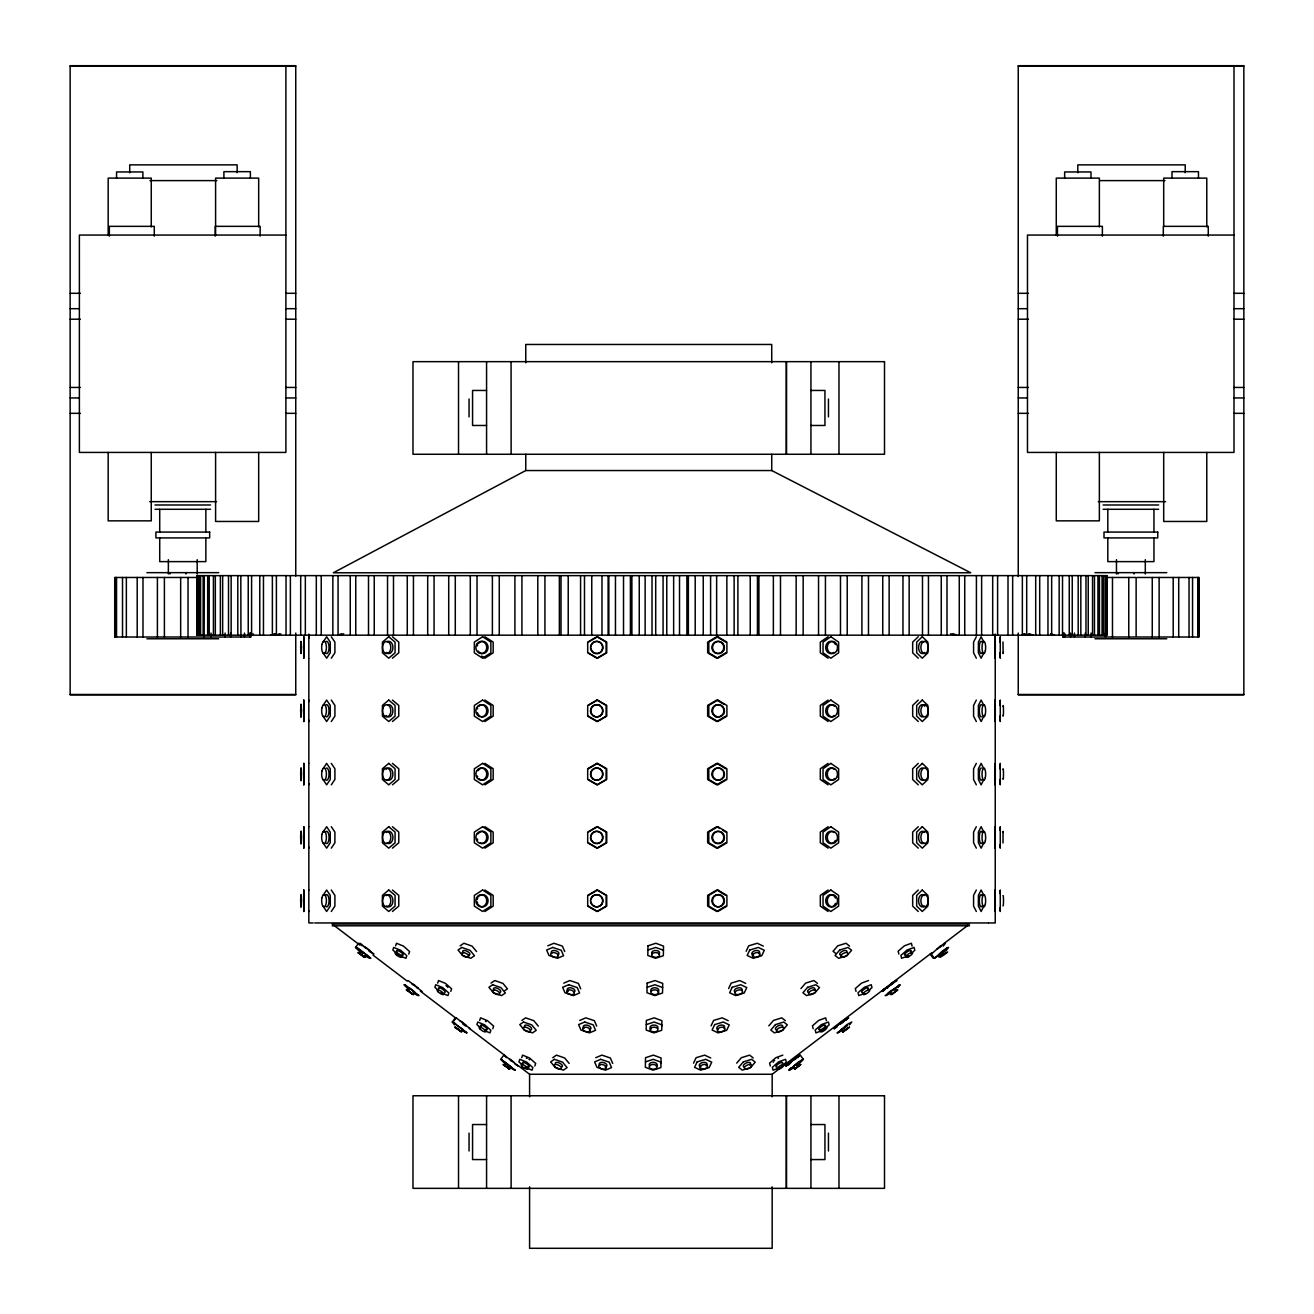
<?xml version="1.0" encoding="UTF-8"?>
<svg xmlns="http://www.w3.org/2000/svg" width="1314" height="1314" viewBox="0 0 1314 1314"><rect width="100%" height="100%" fill="white"/><g stroke="black" fill="none" stroke-linecap="round" stroke-linejoin="round"><path stroke-width="1.5" d="M660.958 1063.42L661.073 1057.984L653.37 1055.126L645.535 1057.704L645.355 1067.329L653.058 1070.171L660.893 1067.592L661.008 1062.155L653.304 1059.314L645.47 1061.893M661.78 1026.119L661.895 1020.682L654.175 1017.841L646.357 1020.42L646.176 1030.028L653.879 1032.886L661.714 1030.307L661.829 1024.871L654.126 1022.013L646.291 1024.608M1002.911 706.324C1003.633 701.38 1003.682 719.661 1002.911 715.506M1002.911 769.38C1003.682 765.356 1003.65 783.292 1002.911 778.578M1002.927 832.468L1003.091 831.319L1002.976 842.98M1002.943 895.573C1003.666 893.898 1003.682 907.465 1002.943 905.921M308.823 658.199L308.823 636.748M308.823 721.517L308.823 700.066M308.823 784.836L308.823 763.385M308.823 848.154L308.823 826.703M308.823 911.473L308.823 890.021M999.806 642.103L1000.266 636.748L1000.266 658.199L999.806 652.828M999.806 705.421L1000.266 700.066L1000.266 721.517L999.806 716.146M999.806 768.739L1000.266 763.385L1000.266 784.836L999.806 779.481M999.954 830.284L1000.266 826.703L1000.266 848.154L999.954 844.574M999.954 893.602L1000.266 890.021L1000.266 911.473L999.954 907.908M1002.976 641.922L1003.173 653.485L1002.927 652.434M793.64 1059.659L796.284 1058.427M800.637 1064.521L794.707 1069.153L800.752 1064.488L798.354 1065.753M995.289 653.551L995.306 641.446M995.224 768L995.224 780.22M504.625 1062.533L505.217 1063.24M995.224 641.347L995.224 653.584M995.306 780.138L995.289 768.033M995.224 831.319L995.224 843.555M995.306 906.775L995.256 894.637M995.224 704.665L995.224 716.902M995.289 716.869L995.289 704.715M395.629 945.834L396.483 943.255L403.464 946.113L409.574 951.55L408.736 954.128M437.661 983.135L438.515 980.54L445.479 983.398L451.605 988.834L450.768 991.413M479.692 1020.42L480.546 1017.841L487.51 1020.682L493.637 1026.119L492.783 1028.714M521.724 1057.704L522.561 1055.126L529.542 1057.984L535.669 1063.42L534.814 1065.999M693.546 1063.141L696.108 1057.704L704.682 1055.126L710.693 1057.984M711.071 1025.856L713.633 1020.42L722.207 1017.841L728.219 1020.682M728.613 988.571L731.159 983.135L739.733 980.54L745.744 983.398M746.138 951.27L748.684 945.834L757.258 943.255L763.27 946.113M976.318 636.748L973.575 642.103L973.575 652.828L976.318 658.199M983.858 652.828L981.131 658.199L978.388 652.828L978.388 642.103L981.131 636.748L983.858 642.103M976.318 700.066L973.575 705.421L973.575 716.146L976.318 721.517M983.858 716.146L981.131 721.517L978.388 716.146L978.388 705.421L981.131 700.066L983.858 705.421M976.318 763.385L973.575 768.739L973.575 779.481L976.318 784.836M983.858 779.481L981.131 784.836L978.388 779.481L978.388 768.739L981.131 763.385L983.858 768.739M976.318 826.703L973.575 832.074L973.575 842.8L976.318 848.154M983.858 842.8L981.131 848.154L978.388 842.8L978.388 832.074L981.131 826.703L983.858 832.074M976.318 890.021L973.575 895.392L973.575 906.118L976.318 911.473M983.858 906.118L981.131 911.473L978.388 906.118L978.388 895.392L981.131 890.021L983.858 895.392M995.256 843.555L995.306 831.401M995.224 894.637L995.224 906.874M800.505 1064.455L794.412 1069.218L795.956 1067.576M323.03 642.103L326.644 636.748L330.257 642.103L330.257 652.828L326.644 658.199L323.03 652.828M331.292 658.199L334.906 652.828L334.906 642.103L331.292 636.748M323.03 705.421L326.644 700.066L330.257 705.421L330.257 716.146L326.644 721.517L323.03 716.146M331.292 721.517L334.906 716.146L334.906 705.421L331.292 700.066M323.03 768.739L326.644 763.385L330.257 768.739L330.257 779.481L326.644 784.836L323.03 779.481M331.292 784.836L334.906 779.481L334.906 768.739L331.292 763.385M323.03 832.074L326.644 826.703L330.257 832.074L330.257 842.8L326.644 848.154L323.03 842.8M331.292 848.154L334.906 842.8L334.906 832.074L331.292 826.703M323.03 895.392L326.644 890.021L330.257 895.392L330.257 906.118L326.644 911.473L323.03 906.118M331.292 911.473L334.906 906.118L334.906 895.392L331.292 890.021M841.666 1029.519L847.596 1025.577M360.529 952.469L355.503 947.443L358.623 943.255M454.513 1024.871L452.295 1022.013L455.416 1017.841M503.82 1055.126L500.7 1059.314L505.726 1064.34M455.153 1024.608L453.018 1022.013L456.172 1017.841L470.198 1028.714M789.369 1064.274L786.133 1065.999L788.334 1063.141L800.242 1055.126L803.363 1059.314L796.925 1065.424M834.538 1028.714L836.739 1025.856L848.647 1017.841M849.567 1024.871L851.768 1022.013L846.922 1024.608L837.659 1032.886L842.504 1030.307M882.942 991.413L885.143 988.571L897.035 980.54M897.955 987.586L900.172 984.728L888.264 992.743L886.063 995.601L890.908 993.006M943.238 946.113L945.439 943.255L940.594 945.834L931.33 954.128L934.451 958.3L946.359 950.285L948.56 947.443L943.715 950.022L934.451 958.3M797.647 1057.704L799.783 1055.126L785.756 1065.999L790.634 1063.141M791.028 1067.592L788.909 1070.171L793.787 1067.329M800.801 1061.893L802.92 1059.314M845.773 1020.42L847.891 1017.841L844.639 1019.746M884.125 988.834L881.99 991.413L885.242 989.508M897.035 987.307L899.154 984.728M945.144 950.022L947.279 947.443M841.059 1029.503L844.261 1028.353M896.756 990.132L891.582 994.632L897.84 989.902L894.193 992.349M938.869 957.003C960.32 943.6 934.812 961.848 941.185 955.886M736.678 1063.141L741.359 1057.704L749.637 1055.126L753.234 1057.984M768.805 1025.856L773.486 1020.42L781.764 1017.841L785.361 1020.682M800.932 988.571L805.613 983.135L813.892 980.54L817.489 983.398M795.66 1058.608L794.494 1059.659M944.043 951.352C945.111 948.429 933.597 959.006 941.514 953.438M918.272 636.748L912.672 642.103L912.672 652.828L918.272 658.199M918.272 700.066L912.672 705.421L912.672 716.146L918.272 721.517M918.272 763.385L912.672 768.739L912.672 779.481L918.272 784.836M918.272 826.703L912.672 832.074L912.672 842.8L918.272 848.154M918.272 890.021L912.672 895.392L912.672 906.118L918.272 911.473M843.342 1030.882L842.52 1031.933L846.298 1029.47M798.386 1063.667C802.049 1059.725 790.42 1068.019 794.231 1066.689M890.892 984.777L892.157 983.628L890.284 984.613M847.859 1028.189L846.939 1028.977M782.553 1065.424L786.298 1062.155L785.558 1059.314L778.578 1061.893L772.32 1067.329L773.059 1070.171L780.056 1067.592M822.893 1030.307L829.134 1024.871L828.395 1022.013L821.414 1024.608L815.173 1030.028L815.912 1032.886L821.151 1030.948M869.49 989.754L871.987 987.586L871.248 984.728L864.267 987.307L858.026 992.743L858.765 995.601L863.988 993.663M911.078 953.553L914.823 950.285L914.084 947.443L907.103 950.022L900.862 955.459L901.601 958.3L908.582 955.721M842.98 1022.062L842.011 1022.867M839.695 1024.197L842.915 1021.783M798.206 1063.814L796.76 1064.981M392.443 658.199L398.766 652.828L398.766 642.103L392.443 636.748M392.443 721.517L398.766 716.146L398.766 705.421L392.443 700.066M392.443 784.836L398.766 779.481L398.766 768.739L392.443 763.385M392.443 848.154L398.766 842.8L398.766 832.074L392.443 826.703M392.443 911.473L398.766 906.118L398.766 895.392L392.443 890.021M838.973 1024.329L842.931 1021.405M791.669 1061.17L789.615 1062.878L792.966 1059.955M936.866 949.299L940.101 946.951M887.656 986.551L885.915 988.374L888.888 986.256M791.882 1061.006L792.966 1060.152M942.828 952.436L941.727 953.274M844.261 1030.11L845.132 1029.437M942.959 954.555L941.415 955.738M893.996 990.066C901.338 983.775 885.965 994.156 891.598 991.774M889.102 986.091L890.219 985.237M845.608 1027.351L844.475 1028.189M843.013 1020.682L833.881 1028.714L837.133 1026.809M841.584 1023.212L840.237 1024.197M518.176 1065.572L529.591 1074.261L772.172 1074.261L932.053 952.601M943.468 943.912L967.942 925.286M893.75 992.694L892.847 993.335M793.196 1059.79L795.89 1058.181M460.13 945.834L463.858 943.255L472.071 946.113L476.571 951.55M490.993 983.135L494.721 980.54L502.95 983.398L507.45 988.834L504.954 990.559M521.872 1020.42L525.6 1017.841L533.812 1020.682L538.313 1026.119M552.751 1057.704L556.463 1055.126L564.692 1057.984L569.192 1063.42M828.116 636.748L820.314 642.103L820.314 652.828L828.116 658.199M828.116 700.066L820.314 705.421L820.314 716.146L828.116 721.517M828.116 763.385L820.314 768.739L820.314 779.481L828.116 784.836M828.116 826.703L820.314 832.074L820.314 842.8L828.116 848.154M828.116 890.021L820.314 895.392L820.314 906.118L828.116 911.473M887.508 987.487L887.591 988.112M891.106 984.629L892.879 983.628M484.899 721.517L493.177 716.146L493.177 705.421L484.899 700.066M484.899 784.836L493.177 779.481L493.177 768.739L484.899 763.385M484.899 848.154L493.177 842.8L493.177 832.074L484.899 826.703M484.899 911.473L493.177 906.118L493.177 895.392L484.899 890.021M895.392 990.608L896.23 990.115M891.845 994.008L890.695 994.632M843.112 1021.651L844.261 1021.011M725.771 652.828L716.721 658.199L707.655 652.828L707.655 642.103L716.721 636.748L725.771 642.103M725.771 716.146L716.721 721.517L707.655 716.146L707.655 705.421L716.721 700.066L724.26 704.534M725.771 779.481L716.721 784.836L707.655 779.481L707.655 768.739L716.721 763.385L725.771 768.739M725.771 842.8L716.721 848.154L707.655 842.8L707.655 832.074L716.721 826.703L719.744 828.493M716.721 890.021L707.655 895.392L707.655 906.118L716.721 911.473M718.232 910.586L725.771 906.118M891.122 983.398L896.017 980.54M885.127 995.601L890.021 992.743M837.018 1032.886L841.896 1030.028M588.311 642.103L597.525 636.748L606.74 642.103L606.74 652.828L597.525 658.199L588.311 652.828M588.311 705.421L597.525 700.066L606.74 705.421L606.74 716.146L597.525 721.517L588.311 716.146M588.311 768.739L597.525 763.385L606.74 768.739L606.74 779.481L597.525 784.836L588.311 779.481M588.311 832.074L597.525 826.703L606.74 832.074L606.74 842.8L597.525 848.154L588.311 842.8M588.311 895.392L597.525 890.021L606.74 895.392L606.74 906.118L597.525 911.473L588.311 906.118M940.463 946.737L941.481 946.31M803.363 1059.314L798.518 1061.893L789.254 1070.171L794.099 1067.592M525.764 470.543L333.345 572.773L970.718 572.773L771.729 470.543L525.764 470.543L525.764 454.283M547.774 945.834L553.917 943.255L562.392 946.113L564.724 951.55M563.755 983.135L569.915 980.54L578.39 983.398L580.722 988.834M579.753 1020.42L585.896 1017.841L594.371 1020.682L596.704 1026.119M595.751 1057.704L601.894 1055.126L610.369 1057.984L612.702 1063.42M337.829 635.171L341.591 633.775M339.965 635.171L343.726 633.775M868.521 980.54L861.541 983.135L855.299 988.571L856.038 991.413M782.832 1055.126L775.851 1057.704L769.593 1063.141L770.332 1065.999M647.917 950.022L655.752 947.443L663.471 950.285M647.112 987.307L654.947 984.728L662.65 987.586M275.726 635.171L279.537 633.956M277.073 635.171L280.868 633.956M270.733 635.171L274.642 633.956M271.801 635.171L275.71 633.956M249.496 635.171L253.471 634.038M360.693 950.482L366.967 955.212L366.179 954.933M413.434 994.632L407.192 989.902L413.499 994.599M460.064 1020.896L461.493 1021.635M505.036 1062.353L511.31 1067.083M70.151 66.078L295.749 66.078M1018.251 66.078L1243.849 66.078M149.993 180.609L216.876 180.609M1100.114 180.609L1164.96 180.609M285.894 235.058L79.382 235.058L79.382 452.427L285.894 452.427L285.894 66.078M1233.994 235.058L1027.482 235.058L1027.482 452.427L1233.994 452.427L1233.994 66.078M70.151 293.301L80.335 293.301M285.894 293.301L295.749 293.301M1018.251 293.301L1028.435 293.301M1233.994 293.301L1243.849 293.301M70.151 308.691L79.382 308.691M285.894 308.691L295.749 308.691M1018.251 308.691L1027.482 308.691M1233.994 308.691L1243.849 308.691M70.151 319.203L80.335 319.203M285.894 319.203L295.749 319.203M1018.251 319.203L1028.435 319.203M1233.994 319.203L1243.849 319.203M70.151 387.449L80.335 387.449M285.894 387.449L295.749 387.449M1018.251 387.449L1028.435 387.449M1233.994 387.449L1243.849 387.449M486.574 390.455L472.564 390.455L472.564 425.473L486.574 425.473M810.935 390.455L824.946 390.455L824.946 425.473L810.935 425.473M70.151 397.945L79.382 397.945M285.894 397.945L295.749 397.945M1018.251 397.945L1027.482 397.945M1233.994 397.945L1243.849 397.945M70.151 413.335L80.335 413.335M285.894 413.335L295.749 413.335M1018.251 413.335L1028.435 413.335M1233.994 413.335L1243.849 413.335M149.763 501.669L216.498 501.669M1098.258 501.669L1165.6 501.669M155.019 504.987L210.552 504.987M1103.119 504.987L1158.652 504.987M155.019 509.29L210.552 509.29M1103.119 509.29L1158.652 509.29M146.889 572.658L218.682 572.658M1094.973 572.658L1166.783 572.658M198.447 577.47L114.729 577.47L114.729 637.011L250.843 637.011L250.843 633.052M1107.242 577.47L1136.134 577.47L1136.134 637.011L1062.812 637.011L1062.812 633.052M1137.152 577.47L1198.943 577.47L1198.943 637.011L1137.152 637.011M146.889 638.768L218.682 638.768M1094.973 638.768L1166.783 638.768M70.151 694.482L295.749 694.482M1018.251 694.482L1243.849 694.482M313.143 922.954L308.839 922.954L308.839 910.651M314.687 922.954L988.227 922.954M988.604 922.954L995.24 922.954L995.24 634.054M969.568 924.038L332.196 924.038L359.937 945.144M332.196 925.795L969.568 925.795M486.574 1124.538L472.564 1124.538L472.564 1159.572L486.574 1159.572M810.935 1124.538L824.946 1124.538L824.946 1159.572L810.935 1159.572M1050.74 634.038L1054.584 635.171L1050.592 634.038M1029.42 633.956L1033.33 635.171M1028.353 633.956L1032.278 635.171M1024.542 633.956L1028.336 635.171M1023.195 633.956L1027.006 635.171M953.028 633.709L956.707 635.171M950.679 633.709L954.342 635.171M400.721 956.165L405.944 958.3L406.798 955.721L400.671 950.285L393.691 947.443L392.853 950.022L398.98 955.459M440.995 992.743L447.975 995.601L448.83 993.006L442.703 987.586L435.722 984.728L434.885 987.307L437.94 990.033M484.767 1030.751L490.007 1032.886L490.845 1030.307L484.735 1024.871L477.754 1022.013L476.9 1024.608L479.971 1027.318M525.058 1067.329L532.039 1070.171L532.876 1067.592L526.75 1062.155L519.786 1059.314L518.931 1061.893L522.003 1064.603M466.043 1025.593L464.466 1024.641M355.503 947.443L358.738 949.151M364.766 955.721L369.612 958.3L367.411 955.459M413.154 993.006L418.016 995.601M452.295 1022.013L455.531 1023.737M461.559 1030.307L466.404 1032.886M509.963 1067.592L514.809 1070.171M504.067 1064.685L509.733 1069.185L503.048 1064.455L509.438 1069.153L507.91 1067.609M369.086 951.27L373.964 954.128L359.937 943.255L362.073 945.834M365.933 955.459L370.827 958.3L356.8 947.443L363.124 953.274M408.063 980.54L422.073 991.413M414.058 992.743L418.936 995.601L404.909 984.728L409.837 989.491M453.018 1022.013L467.045 1032.886L462.167 1030.028M515.055 1064.094L518.307 1065.999L504.28 1055.126L506.416 1057.704M510.275 1067.329L515.17 1070.171L501.143 1059.314L508.879 1066.245M722.749 830.284L725.771 832.074M718.232 890.908L725.771 895.392M504.297 1064.981L505.299 1065.638M417.113 987.849L418.23 988.325L414.649 985.204M509.257 1058.69L512.641 1061.137M408.079 990.772L406.223 989.935L412.169 994.008M484.899 636.748L493.177 642.103L493.177 652.828L484.899 658.199L481.597 656.047M413.204 991.544C419.018 995.043 406.699 985.237 409.672 988.818M509.635 1066.262L506.613 1064.012M461.904 1021.898L466.339 1025.577M414.206 984.892L411.939 983.595L412.974 984.777M360.759 954.227L359.083 952.65L365.391 957.315L357.901 952.568L364.126 957.331L362.894 955.886M460.458 1028.221L463.201 1029.798L457.256 1025.61M366.754 948.084L364.06 946.737M458.011 1029.141L454.628 1027.187L461.625 1031.884L455.383 1027.154L460.984 1031.687L460.179 1030.915M511.277 1061.006L510.374 1060.332M363.781 953.307L360.66 950.564M367.197 948.412L369.842 950.646M372.979 955.081L407.241 981.147M420.299 991.085L456.188 1018.399M469.229 1028.336L505.118 1055.651M361.974 955.229L361.104 954.555M408.933 989.754L403.907 984.728M462.512 1023.688L465.304 1025.856M458.471 1029.47L459.309 1030.143M849.6 946.113L846.019 943.255L837.741 945.834L833.06 951.27L835.441 953.176M365.62 948.117L364.701 947.345M410.707 992.694L411.923 993.762M513.035 1061.466L514.086 1062.418M506.235 1063.683L505.003 1062.435M360.66 951.944L359.593 950.893M930.098 954.128L933.252 958.3M912.113 946.113L911.374 943.255L904.377 945.834L898.135 951.27L898.875 954.128M826.407 1020.682L825.668 1017.841L818.688 1020.42L812.446 1025.856L813.185 1028.714M1208.256 236.142L1208.256 226.353L1163.317 226.353L1163.317 236.142M1206.778 226.928L1206.778 178.113L1163.695 178.113L1163.695 226.928M1206.778 452.427L1206.778 521.461L1163.695 521.461L1163.695 452.427M1198.467 178.113L1198.467 171.658L1172.006 171.658L1172.006 178.113M1198.582 577.47L1198.582 637.011M1197.842 577.47L1197.842 637.011M1192.554 577.47L1192.554 637.011M1189.039 577.47L1189.039 637.011M1185.228 172.742L1185.228 164.858L1077.825 164.858L1077.825 172.742M1178.724 577.47L1178.724 637.011M1173.205 577.47L1173.205 637.011M1159.129 577.47L1159.129 637.011M1153.955 509.29L1153.955 532.071M1153.955 537.919L1153.955 561.62L1107.817 561.62L1107.817 537.919M1152.263 577.47L1152.263 637.011M1145.299 559.665L1145.299 573.972M1134.081 572.658L1134.081 573.972M1128.759 577.47L1128.759 637.011M1118.066 572.658L1118.066 573.972M1116.473 559.665L1116.473 573.972M1112.482 577.47L1112.482 637.011M1107.817 509.29L1107.817 532.071M1106.667 575.631L1106.667 635.171M1105.764 575.631L1105.764 635.171M1105.501 633.052L1105.501 637.011M1104.992 575.631L1104.992 635.171M1103.234 575.631L1103.234 635.171M1102.38 236.142L1102.38 226.353L1057.441 226.353L1057.441 236.142M1102.068 575.631L1102.068 635.171M1099.358 226.928L1099.358 178.113L1056.275 178.113L1056.275 235.058M1099.358 452.427L1099.358 520.853L1056.275 520.853L1056.275 452.427M1099.457 575.631L1099.457 635.171M1097.929 575.631L1097.929 635.171M1094.463 575.631L1094.463 635.171M1092.542 575.631L1092.542 635.171M1091.063 633.052L1091.063 637.011M1090.981 178.113L1090.981 171.953L1064.652 171.953L1064.652 178.113M1088.238 575.631L1088.238 635.171M1085.972 575.631L1085.972 635.171M1085.298 633.052L1085.298 637.011M1080.831 575.631L1080.831 635.171M1078.186 575.631L1078.186 635.171M1074.458 633.052L1074.458 637.011M1072.257 575.631L1072.257 635.171M1070.598 633.052L1070.598 637.011M1069.251 575.631L1069.251 635.171M1064.636 633.052L1064.636 637.011M1063.174 633.052L1063.174 637.011M1062.517 575.631L1062.517 635.171M1059.166 575.631L1059.166 635.171M1051.66 575.631L1051.66 635.171M1047.964 575.631L1047.964 635.171M1039.703 575.631L1039.703 635.171M1035.695 575.631L1035.695 635.171M1026.694 575.631L1026.694 635.171M1022.358 575.631L1022.358 635.171M1018.251 576.534L1018.251 65.7L1243.849 65.7L1243.849 694.86L1018.251 694.86L1018.251 633.036M1012.651 575.631L1012.651 635.171M1008.002 575.631L1008.002 635.171M997.605 575.631L997.605 635.171M992.678 575.631L992.678 635.171M981.624 575.631L981.624 635.171M976.417 575.631L976.417 635.171M964.739 575.631L964.739 635.171M959.269 575.631L959.269 635.171M947 575.631L947 635.171M941.267 575.631L941.267 635.171M928.456 575.631L928.456 635.171M922.494 575.631L922.494 635.171M909.157 575.631L909.157 635.171M902.964 575.631L902.964 635.171M889.135 575.631L889.135 635.171M882.745 575.631L882.745 635.171M868.472 575.631L868.472 635.171M861.902 575.631L861.902 635.171M847.218 575.631L847.218 635.171M840.484 575.631L840.484 635.171M838.973 361.662L838.973 454.266M838.973 1095.761L838.973 1188.349M828.444 399.013L828.444 416.916M828.444 1133.095L828.444 1150.998M825.438 575.631L825.438 635.171M818.54 575.631L818.54 635.171M810.935 361.662L810.935 454.266M810.935 1095.761L810.935 1188.349M803.166 575.631L803.166 635.171M796.153 575.631L796.153 635.171M780.483 575.631L780.483 635.171M773.371 575.631L773.371 635.171M772.172 1074.261L772.172 1096.796M772.172 1186.87L772.172 1248.3L529.591 1248.3L529.591 1186.87M771.729 362.763L771.729 344.465L525.764 344.465L525.764 362.763M771.729 454.283L771.729 470.543M758.917 575.631L758.917 635.171M757.455 575.631L757.455 635.171M750.245 575.631L750.245 635.171M737.893 575.631L737.893 635.171M734.132 575.631L734.132 635.171M726.856 575.631L726.856 635.171M716.639 575.631L716.639 635.171M710.595 575.631L710.595 635.171M703.253 575.631L703.253 635.171M695.205 575.631L695.205 635.171M688.372 575.631L688.372 635.171M686.894 575.631L686.894 635.171M679.519 575.631L679.519 635.171M673.639 575.631L673.639 635.171M666.773 575.631L666.773 635.171M663.077 575.631L663.077 635.171M655.702 575.631L655.702 635.171M652.023 575.631L652.023 635.171M645.141 575.631L645.141 635.171M639.261 575.631L639.261 635.171M631.886 575.631L631.886 635.171M630.408 575.631L630.408 635.171M623.526 575.631L623.526 635.171M615.461 575.631L615.461 635.171M608.842 575.631L608.842 635.171M608.119 575.631L608.119 635.171M601.976 575.631L601.976 635.171M591.76 575.631L591.76 635.171M584.484 575.631L584.484 635.171M580.574 575.631L580.574 635.171M568.223 575.631L568.223 635.171M561.012 575.631L561.012 635.171M559.37 575.631L559.37 635.171M544.932 575.631L544.932 635.171M537.804 575.631L537.804 635.171M529.591 1074.261L529.591 1096.796M521.921 575.631L521.921 635.171M514.907 575.631L514.907 635.171M511.08 361.662L511.13 454.266M511.08 1095.761L511.13 1188.349M499.271 575.631L499.271 635.171M492.389 575.631L492.389 635.171M486.574 361.662L486.574 454.266M486.574 1095.761L486.574 1188.349M477.031 575.631L477.031 635.171M470.297 575.631L470.297 635.171M469.049 399.013L469.049 416.916M469.049 1133.095L469.049 1150.998M458.52 361.662L458.52 454.266M458.52 1095.761L458.52 1188.349M455.285 575.631L455.285 635.171M448.715 575.631L448.715 635.171M434.063 575.631L434.063 635.171M427.691 575.631L427.691 635.171M413.45 575.631L413.45 635.171M407.274 575.631L407.274 635.171M393.494 575.631L393.494 635.171M387.531 575.631L387.531 635.171M374.244 575.631L374.244 635.171M368.511 575.631L368.511 635.171M355.749 575.631L355.749 635.171M350.263 575.631L350.263 635.171M338.059 575.631L338.059 635.171M332.853 575.631L332.853 635.171M321.24 575.631L321.24 635.171M316.313 575.631L316.313 635.171M308.839 634.054L308.839 638.144M308.839 658.643L308.839 701.66M308.839 720.105L308.839 763.138M308.839 783.62L308.839 826.654M308.839 847.136L308.839 890.169M305.341 575.631L305.341 635.171M300.692 575.631L300.692 635.171M295.749 576.025L295.749 65.7L70.151 65.7L70.151 694.86L295.749 694.86L295.749 633.036M290.378 575.631L290.378 635.171M286.041 575.631L286.041 635.171M276.4 575.631L276.4 635.171M272.376 575.631L272.376 635.171M263.457 575.631L263.457 635.171M260.156 236.142L260.156 226.353L215.217 226.353L215.217 236.142M259.778 575.631L259.778 635.171M258.677 226.928L258.677 178.113L215.595 178.113L215.595 235.058M258.677 452.427L258.677 521.461L215.595 521.461L215.595 452.427M251.582 575.631L251.582 635.171M250.498 633.052L250.498 637.011M250.366 178.113L250.366 171.658L223.906 171.658L223.906 178.113M249.759 633.052L249.759 637.011M248.231 575.631L248.231 635.171M244.453 633.052L244.453 637.011M240.807 575.631L240.938 637.011M237.801 575.631L237.801 635.171M237.144 172.742L237.144 164.858L129.725 164.858L129.725 172.742M231.149 575.631L231.149 635.171M230.64 633.052L230.64 637.011M228.505 575.631L228.505 635.171M225.105 633.052L225.105 637.011M222.657 575.631L222.657 635.171M220.374 575.631L220.374 635.171M215.332 575.631L215.332 635.171M213.426 575.631L213.426 635.171M211.028 633.052L211.028 637.011M209.205 575.631L209.205 635.171M207.678 575.631L207.678 635.171M205.855 509.29L205.855 532.071M205.855 537.919L205.855 561.62L159.717 561.62L159.717 537.919M204.294 575.631L204.163 637.011M203.144 575.631L203.144 635.171M200.615 575.631L200.615 635.171M199.843 575.631L199.843 635.171M198.168 575.631L198.168 635.171M197.773 575.631L197.773 635.171M197.396 575.631L197.396 635.171M197.199 559.665L197.199 573.972M197.018 575.631L197.018 635.171M188.033 577.47L188.033 637.011M185.98 572.658L185.98 573.972M180.659 577.47L180.659 637.011M169.966 572.658L169.966 573.972M168.373 559.665L168.373 573.972M164.398 577.47L164.398 637.011M159.717 509.29L159.717 532.071M157.401 577.47L157.401 637.011M154.28 236.142L154.28 226.353L109.341 226.353L109.341 236.142M151.258 226.928L151.258 178.113L108.175 178.113L108.175 235.058M151.258 452.427L151.258 520.853L108.175 520.853L108.175 452.427M142.881 178.113L142.881 171.953L116.552 171.953L116.552 178.113M142.98 577.47L142.98 637.011M137.198 577.47L137.198 637.011M126.358 577.47L126.358 637.011M122.514 577.47L122.514 637.011M116.535 577.47L116.535 637.011M115.074 577.47L115.074 637.011M777.247 1029.831A3.942 1.856 -25.6 0 1 775.851 1027.663A3.942 1.856 -25.6 0 1 780.615 1025.084A3.942 1.856 -25.6 0 1 782.454 1027.006M744.315 1067.067A3.942 1.856 -25.6 0 1 744.332 1064.274A3.942 1.856 -25.6 0 1 749.358 1062.385A3.942 1.856 -25.6 0 1 749.818 1064.981M841.716 955.245A3.942 1.856 -25.6 0 1 839.958 953.307A3.942 1.856 -25.6 0 1 844.459 950.564A3.942 1.856 -25.6 0 1 846.873 952.108M808.734 992.513A3.942 1.856 -25.6 0 1 808.356 989.918A3.942 1.856 -25.6 0 1 813.267 987.783A3.942 1.856 -25.6 0 1 814.352 990.066M718.117 1029.601A3.942 2.25 -13.9 0 1 717.658 1026.497A3.942 2.25 -13.9 0 1 722.946 1025.216A3.942 2.25 -13.9 0 1 723.915 1028.189M701.035 1067.017A3.942 2.25 -13.9 0 1 699.968 1063.946A3.942 2.25 -13.9 0 1 705.421 1062.517A3.942 2.25 -13.9 0 1 706.226 1065.638M752.199 954.375A3.942 2.25 -13.9 0 1 753.595 951.303A3.942 2.25 -13.9 0 1 758.556 950.843A3.942 2.25 -13.9 0 1 758.802 953.767M753.612 955.147A3.942 2.25 -13.9 0 1 752.462 954.637M735.265 992.136A3.942 2.25 -13.9 0 1 735.314 989.114A3.942 2.25 -13.9 0 1 740.324 987.898A3.942 2.25 -13.9 0 1 741.704 990.575M651.186 1029.092A3.942 2.382 0.8 0 1 650.873 1025.971A3.942 2.382 0.8 0 1 655.932 1025.396A3.942 2.382 0.8 0 1 657.673 1028.353M649.839 1065.983A3.942 2.382 0.8 0 1 650.709 1062.862A3.942 2.382 0.8 0 1 655.932 1063.059A3.942 2.382 0.8 0 1 656.31 1066.229M652.45 954.243A3.942 2.382 0.8 0 1 652.959 951.09A3.942 2.382 0.8 0 1 658.183 951.073A3.942 2.382 0.8 0 1 658.922 954.21M651.103 990.937A3.942 2.382 0.8 0 1 652.976 988.029A3.942 2.382 0.8 0 1 658.002 988.785A3.942 2.382 0.8 0 1 657.575 991.889M584.139 1028.386A3.942 2.234 15.3 0 1 584.681 1025.232A3.942 2.234 15.3 0 1 590.15 1026.628A3.942 2.234 15.3 0 1 589.345 1029.716M599.808 1065.358A3.942 2.234 15.3 0 1 601.056 1062.435A3.942 2.234 15.3 0 1 606.345 1064.143A3.942 2.234 15.3 0 1 605.097 1067.05M551.699 953.307A3.942 2.234 15.3 0 1 552.997 950.58A3.942 2.234 15.3 0 1 558.105 951.993A3.942 2.234 15.3 0 1 557.777 954.999M568.321 991.249A3.942 2.234 15.3 0 1 568.486 988.013A3.942 2.234 15.3 0 1 573.988 989.179A3.942 2.234 15.3 0 1 573.561 992.366M524.976 1027.384A3.942 1.807 26.6 0 1 525.961 1025.068A3.942 1.807 26.6 0 1 530.938 1027.4A3.942 1.807 26.6 0 1 530.183 1029.831M555.296 1063.683A3.942 1.807 26.6 0 1 559.748 1063.174A3.942 1.807 26.6 0 1 561.784 1067.001M463.234 952.798A3.942 1.807 26.6 0 1 464.22 950.482A3.942 1.807 26.6 0 1 469.197 952.831A3.942 1.807 26.6 0 1 468.441 955.262M494.097 990.099A3.942 1.807 26.6 0 1 494.803 987.783A3.942 1.807 26.6 0 1 499.599 989.672A3.942 1.807 26.6 0 1 500.043 992.415M481.367 1026.875A3.942 1.15 33.7 0 1 481.86 1025.183A3.942 1.15 33.7 0 1 486.673 1028.353A3.942 1.15 33.7 0 1 485.507 1029.601M485.474 1021.306A3.942 1.15 33.7 0 1 486.164 1021.635M522.988 1063.683A3.942 1.15 33.7 0 1 524.286 1062.599A3.942 1.15 33.7 0 1 528.819 1065.802A3.942 1.15 33.7 0 1 527.522 1066.886M526.306 1058.213A3.942 1.15 33.7 0 1 527.078 1058.427M528.901 1059.33A3.942 1.15 33.7 0 1 529.608 1059.79M397.025 951.977A3.942 1.15 33.7 0 1 398.06 950.679A3.942 1.15 33.7 0 1 402.708 953.865A3.942 1.15 33.7 0 1 401.443 955.015M438.728 988.818A3.942 1.15 33.7 0 1 442.062 988.933A3.942 1.15 33.7 0 1 444.789 992.53M446.004 985.533A3.942 1.15 33.7 0 1 446.809 986.223M447.433 986.88A3.942 1.15 33.7 0 1 447.828 987.471M523.711 1068.446A3.942 1.232 33.1 0 1 522.282 1067.576M782.881 1064.981A3.942 1.15 -33.7 0 1 782.471 1065.785M782.06 1066.262A3.942 1.15 -33.7 0 1 781.14 1067.099M780.467 1067.609A3.942 1.15 -33.7 0 1 778.594 1068.709M777.937 1068.972A3.942 1.15 -33.7 0 1 777.182 1069.185M862.559 992.53A3.942 1.232 -33.1 0 1 862.46 990.657A3.942 1.232 -33.1 0 1 866.944 987.882A3.942 1.232 -33.1 0 1 867.913 989.228M820.692 1029.585A3.942 1.232 -33.1 0 1 819.23 1028.386A3.942 1.232 -33.1 0 1 824.042 1025.199A3.942 1.232 -33.1 0 1 824.814 1026.842M905.97 955.13A3.942 1.232 -33.1 0 1 905.018 953.701A3.942 1.232 -33.1 0 1 909.6 950.646A3.942 1.232 -33.1 0 1 910.766 951.944M777.231 1067.05A3.942 1.232 -33.1 0 1 776.525 1065.506A3.942 1.232 -33.1 0 1 780.992 1062.55A3.942 1.232 -33.1 0 1 782.339 1063.667M773.223 1062.32A3.942 1.232 -33.1 0 1 773.305 1062.073M774.094 1061.006A3.942 1.232 -33.1 0 1 774.619 1060.497M778.052 1058.443A3.942 1.232 -33.1 0 1 778.463 1058.312M835.507 903.359A6.127 5.141 -90 0 1 827.656 905.56A6.127 5.141 -90 0 1 827.656 895.951A6.127 5.141 -90 0 1 835.507 898.135M833.864 652.434A6.127 5.141 -90 0 1 827.245 651.843A6.127 5.141 -90 0 1 826.621 643.975A6.127 5.141 -90 0 1 833.043 641.922M833.602 642.3A6.127 5.141 -90 0 1 834.604 643.269M835.014 643.86A6.127 5.141 -90 0 1 835.359 644.517M832.748 779.81A6.127 5.141 -90 0 1 825.734 774.882A6.127 5.141 -90 0 1 831.499 768.033M832.435 768.279A6.127 5.141 -90 0 1 834.127 769.38M834.374 778.578A6.127 5.141 -90 0 1 833.602 779.284M831.811 716.803A6.127 5.141 -90 0 1 825.718 710.398A6.127 5.141 -90 0 1 832.435 704.961M833.602 705.618A6.127 5.141 -90 0 1 834.374 706.324M834.127 715.506A6.127 5.141 -90 0 1 832.435 716.623M833.043 842.98A6.127 5.141 -90 0 1 826.621 840.927A6.127 5.141 -90 0 1 827.245 833.043A6.127 5.141 -90 0 1 833.864 832.468M835.359 840.385A6.127 5.141 -90 0 1 835.014 841.026M834.604 841.633A6.127 5.141 -90 0 1 833.602 842.603M723.39 645.207A6.127 5.979 -90 0 1 717.214 653.567A6.127 5.979 -90 0 1 712.861 644.074A6.127 5.979 -90 0 1 723.078 644.517M722.881 777.395A6.127 5.979 -90 0 1 714.028 778.841A6.127 5.979 -90 0 1 713.748 769.643A6.127 5.979 -90 0 1 722.684 770.513M723.39 771.86A6.127 5.979 -90 0 1 723.39 776.36M722.881 714.077A6.127 5.979 -90 0 1 713.945 715.424A6.127 5.979 -90 0 1 713.945 706.144A6.127 5.979 -90 0 1 722.881 707.507M723.39 708.542A6.127 5.979 -90 0 1 723.39 713.042M716.344 716.902A6.127 5.979 -90 0 1 715.604 716.803M723.078 840.385A6.127 5.979 -90 0 1 712.861 840.829A6.127 5.979 -90 0 1 717.214 831.335A6.127 5.979 -90 0 1 723.39 839.679M590.922 899.597A6.127 6.077 -90 0 1 600.268 895.639A6.127 6.077 -90 0 1 600.268 905.855A6.127 6.077 -90 0 1 590.922 901.897M590.824 647.079A6.127 6.077 -90 0 1 599.825 642.103A6.127 6.077 -90 0 1 600.482 652.434A6.127 6.077 -90 0 1 590.922 648.623M590.873 773.338A6.127 6.077 -90 0 1 600.268 769.002A6.127 6.077 -90 0 1 599.94 779.416A6.127 6.077 -90 0 1 590.824 774.488M590.824 710.398A6.127 6.077 -90 0 1 599.94 705.487A6.127 6.077 -90 0 1 600.268 715.9A6.127 6.077 -90 0 1 590.873 711.564M597.525 704.665A6.127 6.077 -90 0 1 599.759 705.092M590.922 836.279A6.127 6.077 -90 0 1 600.482 832.468A6.127 6.077 -90 0 1 599.825 842.8A6.127 6.077 -90 0 1 590.824 837.806M479.676 895.573A6.127 5.453 90 0 1 486.738 896.739A6.127 5.453 90 0 1 486.738 904.755A6.127 5.453 90 0 1 479.676 905.921M478.871 905.215A6.127 5.453 90 0 1 478.411 904.656M477.672 903.359A6.127 5.453 90 0 1 477.245 901.897M477.245 899.597A6.127 5.453 90 0 1 477.672 898.135M478.411 896.838A6.127 5.453 90 0 1 478.871 896.279M478.624 643.269A6.127 5.453 90 0 1 486.18 642.825A6.127 5.453 90 0 1 486.886 651.284A6.127 5.453 90 0 1 479.396 652.434M478.871 651.941A6.127 5.453 90 0 1 478.197 651.071M477.327 645.946A6.127 5.453 90 0 1 477.672 644.862M478.197 770.513A6.127 5.453 90 0 1 485.999 769.314A6.127 5.453 90 0 1 486.738 778.118A6.127 5.453 90 0 1 478.871 778.578M477.672 776.722A6.127 5.453 90 0 1 477.425 775.999M480.924 704.961A6.127 5.453 90 0 1 488.052 710.398A6.127 5.453 90 0 1 481.581 716.803M480.283 716.344A6.127 5.453 90 0 1 478 714.077M477.672 713.403A6.127 5.453 90 0 1 477.425 712.681M477.425 708.903A6.127 5.453 90 0 1 477.672 708.18M478.871 706.324A6.127 5.453 90 0 1 480.283 705.24M479.396 832.468A6.127 5.453 90 0 1 486.426 833.043A6.127 5.453 90 0 1 487.083 840.927A6.127 5.453 90 0 1 480.283 842.98M477.672 840.04A6.127 5.453 90 0 1 477.327 838.956M478.197 833.832A6.127 5.453 90 0 1 478.871 832.961M386.513 895.573A6.127 4.172 90 0 1 391.917 896.739A6.127 4.172 90 0 1 391.917 904.755A6.127 4.172 90 0 1 386.513 905.921M386.973 641.922A6.127 4.172 90 0 1 392.18 643.975A6.127 4.172 90 0 1 391.671 651.843A6.127 4.172 90 0 1 386.3 652.434M388.221 768.033A6.127 4.172 90 0 1 392.886 774.882A6.127 4.172 90 0 1 387.219 779.81M386.086 769.38A6.127 4.172 90 0 1 386.973 768.559M387.466 704.961A6.127 4.172 90 0 1 392.919 710.398A6.127 4.172 90 0 1 387.975 716.803M386.973 716.344A6.127 4.172 90 0 1 386.086 715.506M386.3 832.468A6.127 4.172 90 0 1 391.671 833.043A6.127 4.172 90 0 1 392.18 840.927A6.127 4.172 90 0 1 386.973 842.98M325.363 895.573A6.127 2.382 90 0 1 328.451 896.739A6.127 2.382 90 0 1 328.451 904.755A6.127 2.382 90 0 1 325.363 905.921M325.626 641.922A6.127 2.382 90 0 1 328.615 643.975A6.127 2.382 90 0 1 328.319 651.843A6.127 2.382 90 0 1 325.248 652.434M326.348 768.033A6.127 2.382 90 0 1 329.009 774.882A6.127 2.382 90 0 1 325.773 779.81M325.905 704.961A6.127 2.382 90 0 1 329.026 710.398A6.127 2.382 90 0 1 326.2 716.803M325.248 832.468A6.127 2.382 90 0 1 328.319 833.043A6.127 2.382 90 0 1 328.615 840.927A6.127 2.382 90 0 1 325.626 842.98M981.886 842.98A6.127 1.807 -90 0 1 979.653 840.927A6.127 1.807 -90 0 1 979.866 833.043A6.127 1.807 -90 0 1 982.182 832.468M981.459 716.803A6.127 1.807 -90 0 1 979.324 710.398A6.127 1.807 -90 0 1 981.689 704.961M981.788 779.81A6.127 1.807 -90 0 1 979.341 774.882A6.127 1.807 -90 0 1 981.344 768.033M982.182 652.434A6.127 1.807 -90 0 1 979.866 651.843A6.127 1.807 -90 0 1 979.653 643.975A6.127 1.807 -90 0 1 981.886 641.922M982.084 905.921A6.127 1.807 -90 0 1 979.768 904.755A6.127 1.807 -90 0 1 979.768 896.739A6.127 1.807 -90 0 1 982.084 895.573M923.643 779.81A6.127 3.696 -90 0 1 918.601 774.685A6.127 3.696 -90 0 1 922.97 768.082M923.857 842.98A6.127 3.696 -90 0 1 919.242 840.927A6.127 3.696 -90 0 1 919.701 833.043A6.127 3.696 -90 0 1 924.465 832.468M922.97 716.803A6.127 3.696 -90 0 1 918.601 710.398A6.127 3.696 -90 0 1 923.43 704.961M924.465 705.832A6.127 3.696 -90 0 1 924.81 706.324M924.465 652.434A6.127 3.696 -90 0 1 919.701 651.843A6.127 3.696 -90 0 1 919.242 643.975A6.127 3.696 -90 0 1 923.857 641.922M924.268 905.921A6.127 3.696 -90 0 1 919.488 904.755A6.127 3.696 -90 0 1 919.488 896.739A6.127 3.696 -90 0 1 924.268 895.573M300.643 647.079L300.939 653.584L300.988 641.396L300.643 647.079M300.643 837.051C301.349 860.44 301.497 815.698 300.643 837.051M300.643 773.732C301.333 797.122 301.497 752.429 300.643 773.732M300.643 710.398C301.349 734.099 301.481 688.47 300.643 710.398M300.643 900.369C301.333 923.676 301.497 879.181 300.643 900.369M303.485 773.732C304.207 797.352 304.306 751.887 303.485 773.732M303.485 710.398L303.78 716.902L303.83 704.715L303.485 710.398M303.485 647.079L303.78 653.584L303.83 641.396L303.485 647.079M303.485 900.369C304.207 924.153 304.306 878.327 303.485 900.369M303.485 837.051C304.191 860.588 304.339 815.337 303.485 837.051M647.161 983.135L646.981 992.743L654.701 995.601L662.535 993.006L662.716 983.398L654.996 980.54L647.161 983.135M647.983 945.834L647.802 955.459L655.522 958.3L663.34 955.721L663.521 946.113L655.817 943.255L647.983 945.834M303.797 636.748L303.797 658.199L303.797 636.748M303.797 700.066L303.797 721.517L303.797 700.066M303.797 763.385L303.797 784.836L303.797 763.385M303.797 826.703L303.797 848.154L303.797 826.703M303.797 890.021L303.797 911.473L303.797 890.021M995.24 636.748L995.24 658.199L995.24 636.748M995.24 700.066L995.24 721.517L995.24 700.066M995.24 763.385L995.24 784.836L995.24 763.385M995.24 826.703L995.24 848.154L995.24 826.703M995.24 890.021L995.24 911.473L995.24 890.021M843.112 1031.819L849.435 1027.187L843.112 1031.819M697.143 1061.893L694.58 1067.329L700.592 1070.171L709.166 1067.592L711.728 1062.155L705.7 1059.314L697.143 1061.893M714.668 1024.608L712.106 1030.028L718.117 1032.886L726.691 1030.307L729.254 1024.871L723.242 1022.013L714.668 1024.608M732.194 987.307L729.631 992.743L735.659 995.601L744.217 993.006L746.779 987.586L740.768 984.728L732.194 987.307M749.719 950.022L747.173 955.459L753.185 958.3L761.759 955.721L764.305 950.285L758.293 947.443L749.719 950.022M743.363 1061.893L738.682 1067.329L742.279 1070.171L750.557 1067.592L755.238 1062.155L751.641 1059.314L743.363 1061.893M775.49 1024.608L770.809 1030.028L774.389 1032.886L782.668 1030.307L787.349 1024.871L783.768 1022.013L775.49 1024.608M807.617 987.307L802.92 992.743L806.517 995.601L814.795 993.006L819.476 987.586L815.879 984.728L807.617 987.307M839.728 950.022L835.047 955.459L838.644 958.3L846.922 955.721L851.603 950.285L848.006 947.443L839.728 950.022M922.28 636.748L916.679 642.103L916.679 652.828L922.28 658.199L927.881 652.828L927.881 642.103L922.28 636.748M922.28 700.066L916.679 705.421L916.679 716.146L922.28 721.517L927.881 716.146L927.881 705.421L922.28 700.066M922.28 763.385L916.679 768.739L916.679 779.481L922.28 784.836L927.881 779.481L927.881 768.739L922.28 763.385M922.28 826.703L916.679 832.074L916.679 842.8L922.28 848.154L927.881 842.8L927.881 832.074L922.28 826.703M922.28 890.021L916.679 895.392L916.679 906.118L922.28 911.473L927.881 906.118L927.881 895.392L922.28 890.021M388.747 636.748L382.423 642.103L382.423 652.828L388.747 658.199L395.071 652.828L395.071 642.103L388.747 636.748M388.747 700.066L382.423 705.421L382.423 716.146L388.747 721.517L395.071 716.146L395.071 705.421L388.747 700.066M388.747 763.385L382.423 768.739L382.423 779.481L388.747 784.836L395.071 779.481L395.071 768.739L388.747 763.385M388.747 826.703L382.423 832.074L382.423 842.8L388.747 848.154L395.071 842.8L395.071 832.074L388.747 826.703M388.747 890.021L382.423 895.392L382.423 906.118L388.747 911.473L395.071 906.118L395.071 895.392L388.747 890.021M461.756 947.443L458.044 950.022L462.528 955.459L470.757 958.3L474.485 955.721L469.985 950.285L461.756 947.443M492.635 984.728L488.907 987.307L493.407 992.743L501.636 995.601L505.348 993.006L500.848 987.586L492.635 984.728M523.498 1022.013L519.786 1024.608L524.286 1030.028L532.499 1032.886L536.227 1030.307L531.727 1024.871L523.498 1022.013M554.377 1059.314L550.648 1061.893L555.149 1067.329L563.378 1070.171L567.09 1067.592L562.589 1062.155L554.377 1059.314M830.842 636.748L823.04 642.103L823.04 652.828L830.842 658.199L838.644 652.828L838.644 642.103L830.842 636.748M830.842 700.066L823.04 705.421L823.04 716.146L830.842 721.517L838.644 716.146L838.644 705.421L830.842 700.066M830.842 763.385L823.04 768.739L823.04 779.481L830.842 784.836L838.644 779.481L838.644 768.739L830.842 763.385M830.842 826.703L823.04 832.074L823.04 842.8L830.842 848.154L838.644 842.8L838.644 832.074L830.842 826.703M830.842 890.021L823.04 895.392L823.04 906.118L830.842 911.473L838.644 906.118L838.644 895.392L830.842 890.021M482.599 636.748L474.338 642.103L474.338 652.828L482.599 658.199L490.878 652.828L490.878 642.103L482.599 636.748M482.599 700.066L474.338 705.421L474.338 716.146L482.599 721.517L490.878 716.146L490.878 705.421L482.599 700.066M482.599 763.385L474.338 768.739L474.338 779.481L482.599 784.836L490.878 779.481L490.878 768.739L482.599 763.385M482.599 826.703L474.338 832.074L474.338 842.8L482.599 848.154L490.878 842.8L490.878 832.074L482.599 826.703M482.599 890.021L474.338 895.392L474.338 906.118L482.599 911.473L490.878 906.118L490.878 895.392L482.599 890.021M717.838 636.748L708.788 642.103L708.788 652.828L717.838 658.199L726.905 652.828L726.905 642.103L717.838 636.748M717.838 700.066L708.788 705.421L708.788 716.146L717.838 721.517L726.905 716.146L726.905 705.421L717.838 700.066M717.838 763.385L708.788 768.739L708.788 779.481L717.838 784.836L726.905 779.481L726.905 768.739L717.838 763.385M717.838 826.703L708.788 832.074L708.788 842.8L717.838 848.154L726.905 842.8L726.905 832.074L717.838 826.703M717.838 890.021L708.788 895.392L708.788 906.118L717.838 911.473L726.905 906.118L726.905 895.392L717.838 890.021M596.901 636.748L587.687 642.103L587.687 652.828L596.901 658.199L606.115 652.828L606.115 642.103L596.901 636.748M596.901 700.066L587.687 705.421L587.687 716.146L596.901 721.517L606.115 716.146L606.115 705.421L596.901 700.066M596.901 763.385L587.687 768.739L587.687 779.481L596.901 784.836L606.115 779.481L606.115 768.739L596.901 763.385M596.901 826.703L587.687 832.074L587.687 842.8L596.901 848.154L606.115 842.8L606.115 832.074L596.901 826.703M596.901 890.021L587.687 895.392L587.687 906.118L596.901 911.473L606.115 906.118L606.115 895.392L596.901 890.021M552.767 947.443L546.624 950.022L548.956 955.459L557.432 958.3L563.575 955.721L561.242 950.285L552.767 947.443M568.765 984.728L562.622 987.307L564.938 992.743L573.43 995.601L579.573 993.006L577.24 987.586L568.765 984.728M584.746 1022.013L578.603 1024.608L580.936 1030.028L589.411 1032.886L595.554 1030.307L593.238 1024.871L584.746 1022.013M600.744 1059.314L594.601 1061.893L596.934 1067.329L605.409 1070.171L611.552 1067.592L609.22 1062.155L600.744 1059.314M884.503 361.662L412.99 361.662L412.99 454.266L884.503 454.266L884.503 361.662M209.665 532.071L155.906 532.071L155.906 537.919L209.665 537.919L209.665 532.071M1157.749 532.071L1104.006 532.071L1104.006 537.919L1157.749 537.919L1157.749 532.071M1107.094 575.631L196.969 575.631L196.969 635.171L1107.094 635.171L1107.061 575.631M884.503 1095.761L412.99 1095.761L412.99 1188.349L884.503 1188.349L884.503 1095.761M786.413 454.266L786.413 361.662L786.38 454.266M786.413 1188.349L786.413 1095.761L786.38 1188.349M778.874 1031.868A3.942 1.856 -25.6 0 0 783.653 1027.909A3.942 1.856 -25.6 0 0 777.707 1028.862A3.942 1.856 -25.6 0 0 778.874 1031.868M746.746 1069.153A3.942 1.856 -25.6 0 0 751.542 1065.194A3.942 1.856 -25.6 0 0 745.58 1066.147A3.942 1.856 -25.6 0 0 746.746 1069.153M843.128 957.282A3.942 1.856 -25.6 0 0 847.908 953.323A3.942 1.856 -25.6 0 0 841.962 954.276A3.942 1.856 -25.6 0 0 843.128 957.282M811.001 994.567A3.942 1.856 -25.6 0 0 815.78 990.608A3.942 1.856 -25.6 0 0 809.835 991.561A3.942 1.856 -25.6 0 0 811.001 994.567M719.727 1031.917A3.942 2.25 -13.9 0 0 725.032 1028.616A3.942 2.25 -13.9 0 0 718.84 1028.106A3.942 2.25 -13.9 0 0 719.727 1031.917M702.202 1069.202A3.942 2.25 -13.9 0 0 707.49 1065.9A3.942 2.25 -13.9 0 0 701.315 1065.391A3.942 2.25 -13.9 0 0 702.202 1069.202M754.778 957.331A3.942 2.25 -13.9 0 0 760.083 954.03A3.942 2.25 -13.9 0 0 753.891 953.521A3.942 2.25 -13.9 0 0 754.778 957.331M737.253 994.616A3.942 2.25 -13.9 0 0 742.558 991.314A3.942 2.25 -13.9 0 0 736.366 990.805A3.942 2.25 -13.9 0 0 737.253 994.616M651.958 1031.572A3.942 2.382 0.8 0 0 657.903 1029.618A3.942 2.382 0.8 0 0 652.04 1027.449A3.942 2.382 0.8 0 0 651.958 1031.572M651.136 1068.873A3.942 2.382 0.8 0 0 657.099 1066.902A3.942 2.382 0.8 0 0 651.235 1064.734A3.942 2.382 0.8 0 0 651.136 1068.873M653.584 956.986A3.942 2.382 0.8 0 0 659.546 955.032A3.942 2.382 0.8 0 0 653.682 952.864A3.942 2.382 0.8 0 0 653.584 956.986M652.779 994.287A3.942 2.382 0.8 0 0 658.725 992.316A3.942 2.382 0.8 0 0 652.861 990.148A3.942 2.382 0.8 0 0 652.779 994.287M584.089 1030.866A3.942 2.234 15.3 0 0 590.314 1030.603A3.942 2.234 15.3 0 0 585.141 1027.154A3.942 2.234 15.3 0 0 584.089 1030.866M600.071 1068.167A3.942 2.234 15.3 0 0 606.296 1067.888A3.942 2.234 15.3 0 0 601.139 1064.455A3.942 2.234 15.3 0 0 600.071 1068.167M552.11 956.296A3.942 2.234 15.3 0 0 558.319 956.017A3.942 2.234 15.3 0 0 553.161 952.584A3.942 2.234 15.3 0 0 552.11 956.296M568.091 993.581A3.942 2.234 15.3 0 0 574.317 993.302A3.942 2.234 15.3 0 0 569.143 989.869A3.942 2.234 15.3 0 0 568.091 993.581M524.352 1029.93A3.942 1.807 26.6 0 0 530.429 1031.391A3.942 1.807 26.6 0 0 526.076 1027.318A3.942 1.807 26.6 0 0 524.352 1029.93M555.231 1067.214A3.942 1.807 26.6 0 0 561.308 1068.676A3.942 1.807 26.6 0 0 556.955 1064.603A3.942 1.807 26.6 0 0 555.231 1067.214M462.61 955.344A3.942 1.807 26.6 0 0 468.687 956.806A3.942 1.807 26.6 0 0 464.335 952.732A3.942 1.807 26.6 0 0 462.61 955.344M493.489 992.628A3.942 1.807 26.6 0 0 499.566 994.107A3.942 1.807 26.6 0 0 495.214 990.017A3.942 1.807 26.6 0 0 493.489 992.628M480.251 1029.256A3.942 1.15 33.7 0 0 485.753 1031.736A3.942 1.15 33.7 0 0 481.45 1027.647A3.942 1.15 33.7 0 0 480.251 1029.256M522.282 1066.541A3.942 1.15 33.7 0 0 527.785 1069.038A3.942 1.15 33.7 0 0 523.481 1064.931A3.942 1.15 33.7 0 0 522.282 1066.541M396.204 954.67A3.942 1.15 33.7 0 0 401.706 957.167A3.942 1.15 33.7 0 0 397.386 953.061A3.942 1.15 33.7 0 0 396.204 954.67M438.235 991.955A3.942 1.15 33.7 0 0 443.721 994.452A3.942 1.15 33.7 0 0 439.418 990.345A3.942 1.15 33.7 0 0 438.235 991.955M865.269 994.238A3.942 1.232 -33.1 0 0 869.671 990.115A3.942 1.232 -33.1 0 0 864.152 992.415A3.942 1.232 -33.1 0 0 865.269 994.238M822.416 1031.523A3.942 1.232 -33.1 0 0 826.818 1027.4A3.942 1.232 -33.1 0 0 821.316 1029.7A3.942 1.232 -33.1 0 0 822.416 1031.523M908.105 956.937A3.942 1.232 -33.1 0 0 912.524 952.814A3.942 1.232 -33.1 0 0 907.005 955.114A3.942 1.232 -33.1 0 0 908.105 956.937M779.58 1068.824A3.942 1.232 -33.1 0 0 783.982 1064.685A3.942 1.232 -33.1 0 0 778.463 1067.001A3.942 1.232 -33.1 0 0 779.58 1068.824M836.673 904.147A6.127 5.141 -90 0 0 832.715 894.637A6.127 5.141 -90 0 0 827.787 903.474A6.127 5.141 -90 0 0 836.673 904.147M836.673 650.857A6.127 5.141 -90 0 0 832.715 641.347A6.127 5.141 -90 0 0 827.787 650.2A6.127 5.141 -90 0 0 836.673 650.857M836.673 777.51A6.127 5.141 -90 0 0 832.715 768A6.127 5.141 -90 0 0 827.787 776.837A6.127 5.141 -90 0 0 836.673 777.51M836.673 714.175A6.127 5.141 -90 0 0 832.715 704.665A6.127 5.141 -90 0 0 827.787 713.518A6.127 5.141 -90 0 0 836.673 714.175M836.673 840.829A6.127 5.141 -90 0 0 832.715 831.319A6.127 5.141 -90 0 0 827.787 840.155A6.127 5.141 -90 0 0 836.673 840.829M723.653 903.818A6.127 5.979 -90 0 0 718.479 894.62A6.127 5.979 -90 0 0 713.305 903.818A6.127 5.979 -90 0 0 723.653 903.818M722.815 904.147A6.127 5.979 -90 0 0 718.216 894.637A6.127 5.979 -90 0 0 712.484 903.474A6.127 5.979 -90 0 0 722.815 904.147M723.653 650.529A6.127 5.979 -90 0 0 718.479 641.347A6.127 5.979 -90 0 0 713.305 650.529A6.127 5.979 -90 0 0 723.653 650.529M723.653 777.182A6.127 5.979 -90 0 0 718.479 767.984A6.127 5.979 -90 0 0 713.305 777.182A6.127 5.979 -90 0 0 723.653 777.182M723.653 713.863A6.127 5.979 -90 0 0 718.479 704.665A6.127 5.979 -90 0 0 713.305 713.863A6.127 5.979 -90 0 0 723.653 713.863M723.653 840.5A6.127 5.979 -90 0 0 718.479 831.302A6.127 5.979 -90 0 0 713.305 840.5A6.127 5.979 -90 0 0 723.653 840.5M601.615 904.147A6.127 6.077 -90 0 0 596.934 894.637A6.127 6.077 -90 0 0 591.103 903.474A6.127 6.077 -90 0 0 601.615 904.147M601.812 650.529A6.127 6.077 -90 0 0 596.556 641.347A6.127 6.077 -90 0 0 591.284 650.529A6.127 6.077 -90 0 0 601.812 650.529M601.812 777.182A6.127 6.077 -90 0 0 596.556 767.984A6.127 6.077 -90 0 0 591.284 777.182A6.127 6.077 -90 0 0 601.812 777.182M601.812 713.863A6.127 6.077 -90 0 0 596.556 704.665A6.127 6.077 -90 0 0 591.284 713.863A6.127 6.077 -90 0 0 601.812 713.863M601.812 840.5A6.127 6.077 -90 0 0 596.556 831.302A6.127 6.077 -90 0 0 591.284 840.5A6.127 6.077 -90 0 0 601.812 840.5M476.588 897.692A6.127 5.453 90 0 0 481.318 906.874A6.127 5.453 90 0 0 486.032 897.692A6.127 5.453 90 0 0 476.588 897.692M476.588 644.402A6.127 5.453 90 0 0 481.318 653.6A6.127 5.453 90 0 0 486.032 644.402A6.127 5.453 90 0 0 476.588 644.402M476.588 771.039A6.127 5.453 90 0 0 481.318 780.237A6.127 5.453 90 0 0 486.032 771.039A6.127 5.453 90 0 0 476.588 771.039M476.588 707.72A6.127 5.453 90 0 0 481.318 716.918A6.127 5.453 90 0 0 486.032 707.72A6.127 5.453 90 0 0 476.588 707.72M476.588 834.357A6.127 5.453 90 0 0 481.318 843.555A6.127 5.453 90 0 0 486.032 834.357A6.127 5.453 90 0 0 476.588 834.357M383.047 897.692A6.127 4.172 90 0 0 386.661 906.874A6.127 4.172 90 0 0 390.274 897.692A6.127 4.172 90 0 0 383.047 897.692M383.047 644.402A6.127 4.172 90 0 0 386.661 653.6A6.127 4.172 90 0 0 390.274 644.402A6.127 4.172 90 0 0 383.047 644.402M383.047 771.039A6.127 4.172 90 0 0 386.661 780.237A6.127 4.172 90 0 0 390.274 771.039A6.127 4.172 90 0 0 383.047 771.039M383.047 707.72A6.127 4.172 90 0 0 386.661 716.918A6.127 4.172 90 0 0 390.274 707.72A6.127 4.172 90 0 0 383.047 707.72M383.047 834.357A6.127 4.172 90 0 0 386.661 843.555A6.127 4.172 90 0 0 390.274 834.357A6.127 4.172 90 0 0 383.047 834.357M321.963 897.692A6.127 2.382 90 0 0 324.032 906.874A6.127 2.382 90 0 0 326.102 897.692A6.127 2.382 90 0 0 321.963 897.692M321.963 644.402A6.127 2.382 90 0 0 324.032 653.6A6.127 2.382 90 0 0 326.102 644.402A6.127 2.382 90 0 0 321.963 644.402M321.963 771.039A6.127 2.382 90 0 0 324.032 780.237A6.127 2.382 90 0 0 326.102 771.039A6.127 2.382 90 0 0 321.963 771.039M321.963 707.72A6.127 2.382 90 0 0 324.032 716.918A6.127 2.382 90 0 0 326.102 707.72A6.127 2.382 90 0 0 321.963 707.72M321.963 834.357A6.127 2.382 90 0 0 324.032 843.555A6.127 2.382 90 0 0 326.102 834.357A6.127 2.382 90 0 0 321.963 834.357M985.352 840.829A6.127 1.807 -90 0 0 983.956 831.319A6.127 1.807 -90 0 0 982.231 840.155A6.127 1.807 -90 0 0 985.352 840.829M985.352 714.175A6.127 1.807 -90 0 0 983.956 704.665A6.127 1.807 -90 0 0 982.231 713.518A6.127 1.807 -90 0 0 985.352 714.175M985.352 777.51A6.127 1.807 -90 0 0 983.956 768A6.127 1.807 -90 0 0 982.231 776.837A6.127 1.807 -90 0 0 985.352 777.51M985.352 650.857A6.127 1.807 -90 0 0 983.956 641.347A6.127 1.807 -90 0 0 982.231 650.2A6.127 1.807 -90 0 0 985.352 650.857M985.352 904.147A6.127 1.807 -90 0 0 983.956 894.637A6.127 1.807 -90 0 0 982.231 903.474A6.127 1.807 -90 0 0 985.352 904.147M927.635 777.51A6.127 3.696 -90 0 0 924.793 768A6.127 3.696 -90 0 0 921.245 776.837A6.127 3.696 -90 0 0 927.635 777.51M927.635 840.829A6.127 3.696 -90 0 0 924.793 831.319A6.127 3.696 -90 0 0 921.245 840.155A6.127 3.696 -90 0 0 927.635 840.829M927.635 714.175A6.127 3.696 -90 0 0 924.793 704.665A6.127 3.696 -90 0 0 921.245 713.518A6.127 3.696 -90 0 0 927.635 714.175M927.635 650.857A6.127 3.696 -90 0 0 924.793 641.347A6.127 3.696 -90 0 0 921.245 650.2A6.127 3.696 -90 0 0 927.635 650.857M927.635 904.147A6.127 3.696 -90 0 0 924.793 894.637A6.127 3.696 -90 0 0 921.245 903.474A6.127 3.696 -90 0 0 927.635 904.147"/></g></svg>
